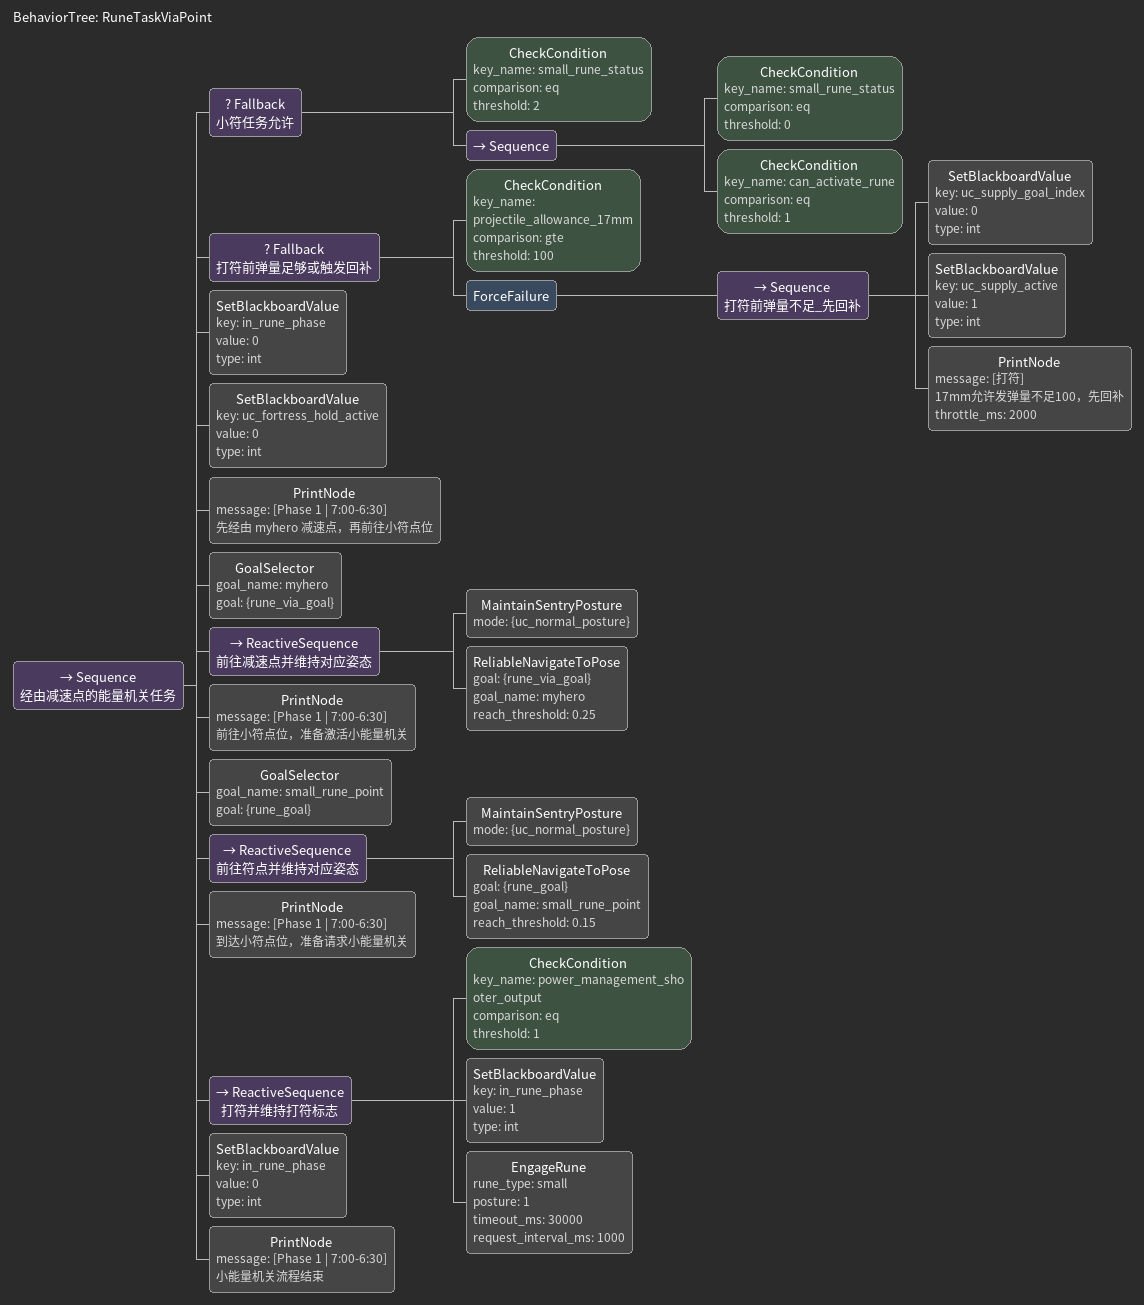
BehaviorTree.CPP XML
<?xml version="1.0" encoding="UTF-8"?>
<root BTCPP_format="4">
  <BehaviorTree ID="RuneTaskViaPoint">
    <Sequence name="经由减速点的能量机关任务">
      <Fallback name="小符任务允许">
        <CheckCondition key_name="small_rune_status" comparison="eq" threshold="2"/>
        <Sequence>
          <CheckCondition key_name="small_rune_status" comparison="eq" threshold="0"/>
          <CheckCondition key_name="can_activate_rune" comparison="eq" threshold="1"/>
        </Sequence>
      </Fallback>
      <Fallback name="打符前弹量足够或触发回补">
        <CheckCondition key_name="projectile_allowance_17mm" comparison="gte" threshold="100"/>
        <ForceFailure>
          <Sequence name="打符前弹量不足_先回补">
            <SetBlackboardValue key="uc_supply_goal_index" value="0" type="int"/>
            <SetBlackboardValue key="uc_supply_active" value="1" type="int"/>
            <PrintNode message="[打符] 17mm允许发弹量不足100，先回补" throttle_ms="2000"/>
          </Sequence>
        </ForceFailure>
      </Fallback>
      <SetBlackboardValue key="in_rune_phase" value="0" type="int"/>
      <SetBlackboardValue key="uc_fortress_hold_active" value="0" type="int"/>
      <PrintNode message="[Phase 1 | 7:00-6:30] 先经由 myhero 减速点，再前往小符点位"/>
      <GoalSelector goal_name="myhero" goal="{rune_via_goal}"/>
      <ReactiveSequence name="前往减速点并维持对应姿态">
        <MaintainSentryPosture mode="{uc_normal_posture}"/>
        <ReliableNavigateToPose
          goal="{rune_via_goal}"
          goal_name="myhero"
          reach_threshold="0.25"/>
      </ReactiveSequence>
      <PrintNode message="[Phase 1 | 7:00-6:30] 前往小符点位，准备激活小能量机关"/>
      <GoalSelector goal_name="small_rune_point" goal="{rune_goal}"/>
      <ReactiveSequence name="前往符点并维持对应姿态">
        <MaintainSentryPosture mode="{uc_normal_posture}"/>
        <ReliableNavigateToPose
          goal="{rune_goal}"
          goal_name="small_rune_point"
          reach_threshold="0.15"/>
      </ReactiveSequence>
      <PrintNode message="[Phase 1 | 7:00-6:30] 到达小符点位，准备请求小能量机关"/>
      <ReactiveSequence name="打符并维持打符标志">
        <CheckCondition key_name="power_management_shooter_output" comparison="eq" threshold="1"/>
        <SetBlackboardValue key="in_rune_phase" value="1" type="int"/>
        <EngageRune
          rune_type="small"
          posture="1"
          timeout_ms="30000"
          request_interval_ms="1000"/>
      </ReactiveSequence>
      <SetBlackboardValue key="in_rune_phase" value="0" type="int"/>
      <PrintNode message="[Phase 1 | 7:00-6:30] 小能量机关流程结束"/>
    </Sequence>
  </BehaviorTree>
</root>
